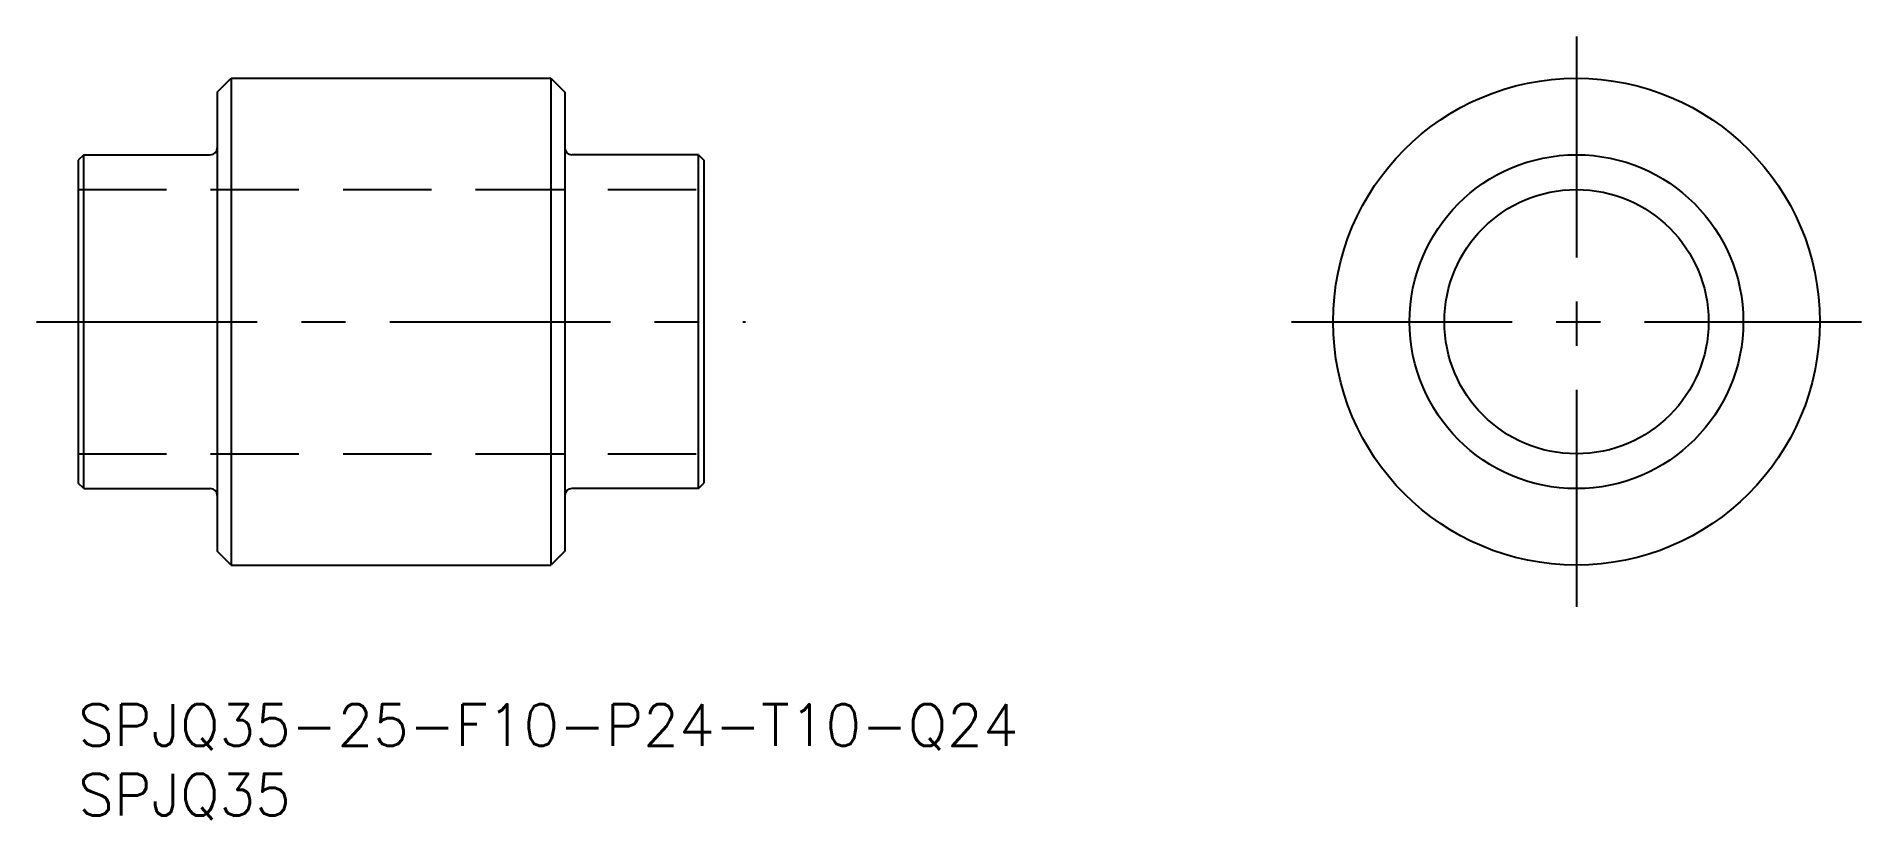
# Model space of a CAD drawing. Extents: x -3 to 128, y -8 to 48.
import ezdxf

# ---------------------------------------------------------------- set-up
doc = ezdxf.new("R2010")
doc.units = 0
doc.header["$LTSCALE"] = 0.5
doc.linetypes.add('CENTER', pattern=[50.8, 31.75, -6.35, 6.35, -6.35])
doc.linetypes.add('DASHED', pattern=[19.05, 12.7, -6.35])
for name, color, linetype in [('MSM_CENTER', 1, 'CENTER'), ('MSM_CONTINUOUS', 7, 'CONTINUOUS'), ('MSM_DASHED', 4, 'DASHED'), ('MSM_PART_NUMBER', 7, 'CONTINUOUS')]:
    doc.layers.add(name, color=color, linetype=linetype)
doc.styles.get("Standard").update_dxf_attribs({"font": 'txt.shx', "height": 3, "bigfont": 'bigfont.shx'})

# ---------------------------------------------------------------- blocks, each defined once
blk = doc.blocks.new('*U6')
at = {"layer": 'MSM_PART_NUMBER'}
blk.add_text('SPJQ35-25-F10-P24-T10-Q24', height=3, dxfattribs=at).set_placement((0, -3))
blk = doc.blocks.new('*U7')
at = {"layer": 'MSM_PART_NUMBER'}
blk.add_text('SPJQ35', height=3, dxfattribs=at).set_placement((0, -8))

msp = doc.modelspace()

# ---------------------------------------------------------------- linework, layer by layer
at = {"layer": 'MSM_CENTER'}
for p, q in [((107.75, 48), (107.75, 7)), ((-3, 27.5), (48, 27.5)), ((87.25, 27.5), (128.25, 27.5))]:
    msp.add_line(p, q, dxfattribs=at)
at = {"layer": 'MSM_CONTINUOUS'}
for p, q in [((10, 44), (11, 45)), ((11, 45), (11, 10)), ((11, 45), (34, 45)), ((34, 45), (34, 10)), ((34, 45), (35, 44)), ((10, 44), (10, 11)), ((35, 44), (35, 11)), ((0.4, 39.5), (0, 39.1)), ((0.4, 39.5), (9.5, 39.5)), ((0.4, 15.5), (0.4, 39.5)), ((44.6, 39.5), (35.5, 39.5)), ((44.6, 39.5), (45, 39.1)), ((44.6, 15.5), (44.6, 39.5)), ((0, 39.1), (0, 15.9)), ((45, 39.1), (45, 15.9)), ((0.4, 15.5), (0, 15.9)), ((44.6, 15.5), (45, 15.9)), ((0.4, 15.5), (9.5, 15.5)), ((44.6, 15.5), (35.5, 15.5)), ((11, 10), (10, 11)), ((35, 11), (34, 10)), ((11, 10), (34, 10))]:
    msp.add_line(p, q, dxfattribs=at)
for radius in [17.5, 12, 9.5]:
    msp.add_circle((107.75, 27.5), radius, dxfattribs=at)
for centre, start, end in [((9.5, 40), 270, 0), ((35.5, 40), 180, 270), ((9.5, 15), 0, 90), ((35.5, 15), 90, 180)]:
    msp.add_arc(centre, 0.5, start, end, dxfattribs=at)
at = {"layer": 'MSM_DASHED'}
for p, q in [((0, 37), (45, 37)), ((0, 18), (45, 18))]:
    msp.add_line(p, q, dxfattribs=at)

# ---------------------------------------------------------------- block references
at = {"layer": 'MSM_CONTINUOUS'}
for name in ['*U6', '*U7']:
    msp.add_blockref(name, (0, 0), dxfattribs=at)

doc.saveas('drawing.dxf')
